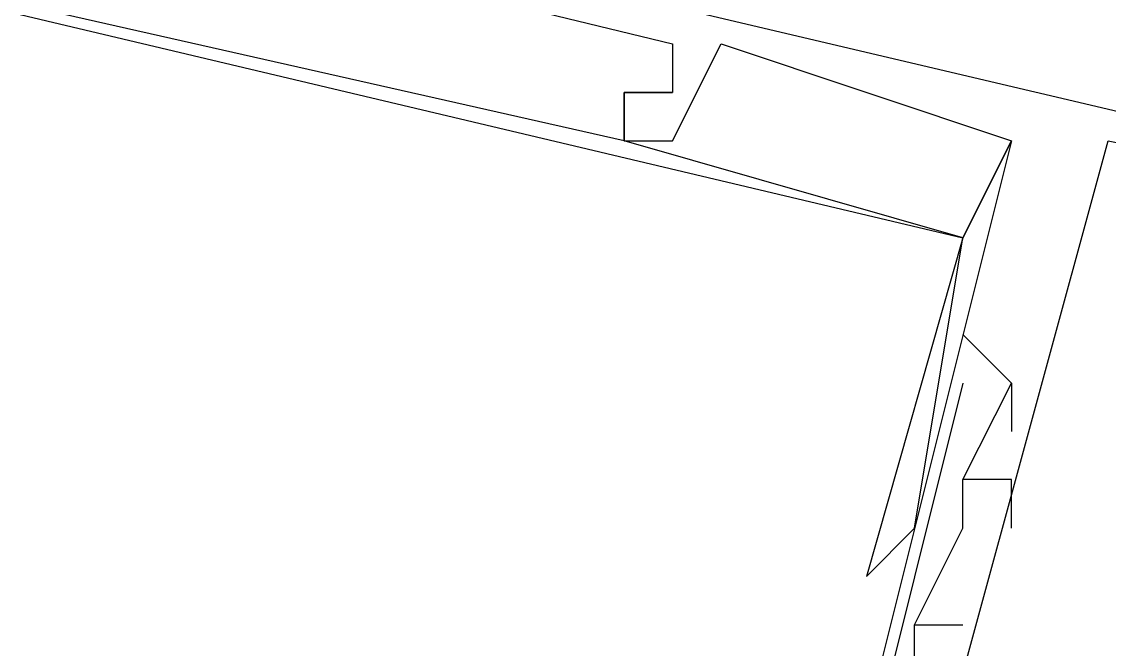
# Model space of a CAD drawing. Header units: feet. Extents: x -84 to 198, y -22 to 181.
# Drawn here: x 106.9941 to 107.2936, y 33.4511 to 33.6239 of the extents above; entities that cross this region are included whole.
import ezdxf

# ---------------------------------------------------------------- set-up
doc = ezdxf.new("R2010")
doc.units = ezdxf.units.FT
doc.layers.add('A-LINEA', color=7, linetype='CONTINUOUS')

msp = doc.modelspace()

# ---------------------------------------------------------------- linework, layer by layer
at = {"layer": 'A-LINEA'}
for p, q in [((107.1733, 33.6178), (107.1733, 33.6178)), ((107.1733, 33.6178), (107.1733, 33.6178)), ((107.1733, 33.6178), (107.1733, 33.6178)), ((107.1733, 33.6178), (107.1733, 33.6178)), ((107.1733, 33.6178), (107.1733, 33.6178)), ((107.1733, 33.6178), (107.1733, 33.6178)), ((107.1733, 33.6178), (107.1733, 33.6178)), ((107.1733, 33.6178), (107.1733, 33.6178)), ((107.1733, 33.6178), (107.1733, 33.6178)), ((107.1733, 33.6178), (107.1733, 33.6178)), ((107.1733, 33.6178), (107.1733, 33.6178)), ((107.1733, 33.6178), (107.1733, 33.6178)), ((107.1867, 33.6178), (107.1867, 33.6178)), ((107.1867, 33.6178), (107.1867, 33.6178)), ((107.1867, 33.6178), (107.1867, 33.6178)), ((107.1867, 33.6178), (107.1867, 33.6178)), ((107.1867, 33.6178), (107.1867, 33.6178)), ((107.1867, 33.6178), (107.1867, 33.6178)), ((107.1867, 33.6178), (107.1867, 33.6178)), ((107.1867, 33.6178), (107.1867, 33.6178)), ((107.1867, 33.6178), (107.1867, 33.6178)), ((107.1867, 33.6178), (107.1867, 33.6178)), ((107.1867, 33.6178), (107.1867, 33.6178)), ((107.1867, 33.6178), (107.1867, 33.6178)), ((107.16, 33.6044), (107.16, 33.6044)), ((107.16, 33.6044), (107.16, 33.6044)), ((107.16, 33.6044), (107.16, 33.6044)), ((107.16, 33.6044), (107.16, 33.6044)), ((107.16, 33.6044), (107.16, 33.6044)), ((107.16, 33.6044), (107.16, 33.6044)), ((107.16, 33.6044), (107.16, 33.6044)), ((107.16, 33.6044), (107.16, 33.6044)), ((107.16, 33.6044), (107.16, 33.6044)), ((107.16, 33.6044), (107.16, 33.6044)), ((107.16, 33.6044), (107.16, 33.6044)), ((107.16, 33.6044), (107.16, 33.6044)), ((107.16, 33.6044), (107.16, 33.6044)), ((107.16, 33.6044), (107.16, 33.6044)), ((107.16, 33.6044), (107.16, 33.6044)), ((107.16, 33.6044), (107.16, 33.6044)), ((107.16, 33.6044), (107.16, 33.6044)), ((107.16, 33.6044), (107.16, 33.6044)), ((107.16, 33.6044), (107.16, 33.6044)), ((107.16, 33.6044), (107.16, 33.6044)), ((107.16, 33.6044), (107.16, 33.6044)), ((107.16, 33.6044), (107.16, 33.6044)), ((107.16, 33.6044), (107.16, 33.6044)), ((107.16, 33.6044), (107.16, 33.6044)), ((107.16, 33.6044), (107.16, 33.6044)), ((107.16, 33.6044), (107.16, 33.6044)), ((107.16, 33.6044), (107.16, 33.6044)), ((107.16, 33.6044), (107.16, 33.6044)), ((107.16, 33.6044), (107.16, 33.6044)), ((107.16, 33.6044), (107.16, 33.6044)), ((107.16, 33.6044), (107.16, 33.6044)), ((107.16, 33.6044), (107.16, 33.6044)), ((107.16, 33.6044), (107.16, 33.6044)), ((107.16, 33.6044), (107.16, 33.6044)), ((107.16, 33.6044), (107.16, 33.6044)), ((107.16, 33.6044), (107.16, 33.6044)), ((107.16, 33.6044), (107.16, 33.6044)), ((107.16, 33.6044), (107.16, 33.6044)), ((107.16, 33.6044), (107.16, 33.6044)), ((107.16, 33.6044), (107.16, 33.6044)), ((107.16, 33.6044), (107.16, 33.6044)), ((107.16, 33.6044), (107.16, 33.6044)), ((107.16, 33.6044), (107.16, 33.6044)), ((107.16, 33.6044), (107.16, 33.6044)), ((107.16, 33.6044), (107.16, 33.6044)), ((107.16, 33.6044), (107.16, 33.6044)), ((107.16, 33.6044), (107.16, 33.6044)), ((107.16, 33.6044), (107.16, 33.6044)), ((107.1733, 33.6044), (107.1733, 33.6044)), ((107.1733, 33.6044), (107.1733, 33.6044)), ((107.1733, 33.6044), (107.1733, 33.6044)), ((107.1733, 33.6044), (107.1733, 33.6044)), ((107.1733, 33.6044), (107.1733, 33.6044)), ((107.1733, 33.6044), (107.1733, 33.6044)), ((107.1733, 33.6044), (107.1733, 33.6044)), ((107.1733, 33.6044), (107.1733, 33.6044)), ((107.1733, 33.6044), (107.1733, 33.6044)), ((107.1733, 33.6044), (107.1733, 33.6044)), ((107.1733, 33.6044), (107.1733, 33.6044)), ((107.1733, 33.6044), (107.1733, 33.6044)), ((107.1733, 33.6044), (107.1733, 33.6044)), ((107.1733, 33.6044), (107.1733, 33.6044)), ((107.1733, 33.6044), (107.1733, 33.6044)), ((107.1733, 33.6044), (107.1733, 33.6044)), ((107.1733, 33.6044), (107.1733, 33.6044)), ((107.1733, 33.6044), (107.1733, 33.6044)), ((107.1733, 33.6044), (107.1733, 33.6044)), ((107.1733, 33.6044), (107.1733, 33.6044)), ((107.1733, 33.6044), (107.1733, 33.6044)), ((107.1733, 33.6044), (107.1733, 33.6044)), ((107.1733, 33.6044), (107.1733, 33.6044)), ((107.1733, 33.6044), (107.1733, 33.6044)), ((107.1733, 33.6044), (107.1733, 33.6044)), ((107.1733, 33.6044), (107.1733, 33.6044)), ((107.1733, 33.6044), (107.1733, 33.6044)), ((107.1733, 33.6044), (107.1733, 33.6044)), ((107.1733, 33.6044), (107.1733, 33.6044)), ((107.1733, 33.6044), (107.1733, 33.6044)), ((107.16, 33.5911), (107.16, 33.5911)), ((107.16, 33.5911), (107.16, 33.5911)), ((107.16, 33.5911), (107.16, 33.5911)), ((107.16, 33.5911), (107.16, 33.5911)), ((107.16, 33.5911), (107.16, 33.5911)), ((107.16, 33.5911), (107.16, 33.5911)), ((107.16, 33.5911), (107.16, 33.5911)), ((107.16, 33.5911), (107.16, 33.5911)), ((107.16, 33.5911), (107.16, 33.5911)), ((107.16, 33.5911), (107.16, 33.5911)), ((107.16, 33.5911), (107.16, 33.5911)), ((107.16, 33.5911), (107.16, 33.5911)), ((107.16, 33.5911), (107.16, 33.5911)), ((107.16, 33.5911), (107.16, 33.5911)), ((107.16, 33.5911), (107.16, 33.5911)), ((107.16, 33.5911), (107.16, 33.5911)), ((107.16, 33.5911), (107.16, 33.5911)), ((107.16, 33.5911), (107.16, 33.5911)), ((107.16, 33.5911), (107.16, 33.5911)), ((107.16, 33.5911), (107.16, 33.5911)), ((107.16, 33.5911), (107.16, 33.5911)), ((107.16, 33.5911), (107.16, 33.5911)), ((107.16, 33.5911), (107.16, 33.5911)), ((107.16, 33.5911), (107.16, 33.5911)), ((107.16, 33.5911), (107.16, 33.5911)), ((107.16, 33.5911), (107.16, 33.5911)), ((107.16, 33.5911), (107.16, 33.5911)), ((107.16, 33.5911), (107.16, 33.5911)), ((107.16, 33.5911), (107.16, 33.5911)), ((107.16, 33.5911), (107.16, 33.5911)), ((107.16, 33.5911), (107.16, 33.5911)), ((107.16, 33.5911), (107.16, 33.5911)), ((107.16, 33.5911), (107.16, 33.5911)), ((107.16, 33.5911), (107.16, 33.5911)), ((107.16, 33.5911), (107.16, 33.5911)), ((107.16, 33.5911), (107.16, 33.5911)), ((107.16, 33.5911), (107.16, 33.5911)), ((107.16, 33.5911), (107.16, 33.5911)), ((107.16, 33.5911), (107.16, 33.5911)), ((107.16, 33.5911), (107.16, 33.5911)), ((107.16, 33.5911), (107.16, 33.5911)), ((107.16, 33.5911), (107.16, 33.5911)), ((107.16, 33.5911), (107.16, 33.5911)), ((107.16, 33.5911), (107.16, 33.5911)), ((107.16, 33.5911), (107.16, 33.5911)), ((107.16, 33.5911), (107.16, 33.5911)), ((107.16, 33.5911), (107.16, 33.5911)), ((107.16, 33.5911), (107.16, 33.5911)), ((107.1733, 33.5911), (107.1733, 33.5911)), ((107.1733, 33.5911), (107.1733, 33.5911)), ((107.1733, 33.5911), (107.1733, 33.5911)), ((107.1733, 33.5911), (107.1733, 33.5911)), ((107.1733, 33.5911), (107.1733, 33.5911)), ((107.1733, 33.5911), (107.1733, 33.5911)), ((107.1733, 33.5911), (107.1733, 33.5911)), ((107.1733, 33.5911), (107.1733, 33.5911)), ((107.1733, 33.5911), (107.1733, 33.5911)), ((107.1733, 33.5911), (107.1733, 33.5911)), ((107.1733, 33.5911), (107.1733, 33.5911)), ((107.1733, 33.5911), (107.1733, 33.5911)), ((107.2667, 33.5911), (107.2667, 33.5911)), ((107.2667, 33.5911), (107.2667, 33.5911)), ((107.2667, 33.5911), (107.2667, 33.5911)), ((107.2667, 33.5911), (107.2667, 33.5911)), ((107.2667, 33.5911), (107.2667, 33.5911)), ((107.2667, 33.5911), (107.2667, 33.5911)), ((107.2667, 33.5911), (107.2667, 33.5911)), ((107.2667, 33.5911), (107.2667, 33.5911)), ((107.2667, 33.5911), (107.2667, 33.5911)), ((107.2667, 33.5911), (107.2667, 33.5911)), ((107.2667, 33.5911), (107.2667, 33.5911)), ((107.2667, 33.5911), (107.2667, 33.5911)), ((107.2667, 33.5911), (107.2667, 33.5911)), ((107.2667, 33.5911), (107.2667, 33.5911)), ((107.2667, 33.5911), (107.2667, 33.5911)), ((107.2667, 33.5911), (107.2667, 33.5911)), ((107.2667, 33.5911), (107.2667, 33.5911)), ((107.2667, 33.5911), (107.2667, 33.5911)), ((107.2667, 33.5911), (107.2667, 33.5911)), ((107.2667, 33.5911), (107.2667, 33.5911)), ((107.2667, 33.5911), (107.2667, 33.5911)), ((107.2667, 33.5911), (107.2667, 33.5911)), ((107.2667, 33.5911), (107.2667, 33.5911)), ((107.2667, 33.5911), (107.2667, 33.5911)), ((107.2667, 33.5911), (107.2667, 33.5911)), ((107.2667, 33.5911), (107.2667, 33.5911)), ((107.2667, 33.5911), (107.2667, 33.5911)), ((107.2667, 33.5911), (107.2667, 33.5911)), ((107.2667, 33.5911), (107.2667, 33.5911)), ((107.2667, 33.5911), (107.2667, 33.5911)), ((107.2933, 33.5911), (107.2933, 33.5911)), ((107.2933, 33.5911), (107.2933, 33.5911)), ((107.2933, 33.5911), (107.2933, 33.5911)), ((107.2933, 33.5911), (107.2933, 33.5911)), ((107.2933, 33.5911), (107.2933, 33.5911)), ((107.2933, 33.5911), (107.2933, 33.5911)), ((107.2933, 33.5911), (107.2933, 33.5911)), ((107.2933, 33.5911), (107.2933, 33.5911)), ((107.2933, 33.5911), (107.2933, 33.5911)), ((107.2933, 33.5911), (107.2933, 33.5911)), ((107.2933, 33.5911), (107.2933, 33.5911)), ((107.2933, 33.5911), (107.2933, 33.5911)), ((107.2533, 33.5644), (107.2533, 33.5644)), ((107.2533, 33.5644), (107.2533, 33.5644)), ((107.2533, 33.5644), (107.2533, 33.5644)), ((107.2533, 33.5644), (107.2533, 33.5644)), ((107.2533, 33.5644), (107.2533, 33.5644)), ((107.2533, 33.5644), (107.2533, 33.5644)), ((107.2533, 33.5644), (107.2533, 33.5644)), ((107.2533, 33.5644), (107.2533, 33.5644)), ((107.2533, 33.5644), (107.2533, 33.5644)), ((107.2533, 33.5644), (107.2533, 33.5644)), ((107.2533, 33.5644), (107.2533, 33.5644)), ((107.2533, 33.5644), (107.2533, 33.5644)), ((107.2533, 33.5644), (107.2533, 33.5644)), ((107.2533, 33.5644), (107.2533, 33.5644)), ((107.2533, 33.5644), (107.2533, 33.5644)), ((107.2533, 33.5644), (107.2533, 33.5644)), ((107.2533, 33.5644), (107.2533, 33.5644)), ((107.2533, 33.5644), (107.2533, 33.5644)), ((107.2533, 33.5644), (107.2533, 33.5644)), ((107.2533, 33.5644), (107.2533, 33.5644)), ((107.2533, 33.5644), (107.2533, 33.5644)), ((107.2533, 33.5644), (107.2533, 33.5644)), ((107.2533, 33.5644), (107.2533, 33.5644)), ((107.2533, 33.5644), (107.2533, 33.5644)), ((107.2533, 33.5644), (107.2533, 33.5644)), ((107.2533, 33.5644), (107.2533, 33.5644)), ((107.2533, 33.5644), (107.2533, 33.5644)), ((107.2533, 33.5644), (107.2533, 33.5644)), ((107.2533, 33.5644), (107.2533, 33.5644)), ((107.2533, 33.5644), (107.2533, 33.5644)), ((107.2533, 33.5644), (107.2533, 33.5644)), ((107.2533, 33.5644), (107.2533, 33.5644)), ((107.2533, 33.5644), (107.2533, 33.5644)), ((107.2533, 33.5644), (107.2533, 33.5644)), ((107.2533, 33.5644), (107.2533, 33.5644)), ((107.2533, 33.5644), (107.2533, 33.5644)), ((107.2533, 33.5644), (107.2533, 33.5644)), ((107.2533, 33.5644), (107.2533, 33.5644)), ((107.2533, 33.5644), (107.2533, 33.5644)), ((107.2533, 33.5644), (107.2533, 33.5644)), ((107.2533, 33.5644), (107.2533, 33.5644)), ((107.2533, 33.5644), (107.2533, 33.5644)), ((107.2533, 33.5644), (107.2533, 33.5644)), ((107.2533, 33.5644), (107.2533, 33.5644)), ((107.2533, 33.5644), (107.2533, 33.5644)), ((107.2533, 33.5644), (107.2533, 33.5644)), ((107.2533, 33.5644), (107.2533, 33.5644)), ((107.2533, 33.5644), (107.2533, 33.5644)), ((107.2533, 33.5644), (107.2533, 33.5644)), ((107.2533, 33.5644), (107.2533, 33.5644)), ((107.2533, 33.5644), (107.2533, 33.5644)), ((107.2533, 33.5644), (107.2533, 33.5644)), ((107.2533, 33.5644), (107.2533, 33.5644)), ((107.2533, 33.5644), (107.2533, 33.5644)), ((107.2667, 33.5244), (107.2533, 33.5378)), ((107.2533, 33.5378), (107.2533, 33.5378)), ((107.2667, 33.5244), (107.2533, 33.5378)), ((107.2533, 33.5378), (107.2533, 33.5378)), ((107.2667, 33.5244), (107.2533, 33.5378)), ((107.2533, 33.5378), (107.2533, 33.5378)), ((107.2667, 33.5244), (107.2533, 33.5378)), ((107.2533, 33.5378), (107.2533, 33.5378)), ((107.2667, 33.5244), (107.2533, 33.5378)), ((107.2533, 33.5378), (107.2533, 33.5378)), ((107.2667, 33.5244), (107.2533, 33.5378)), ((107.2533, 33.5378), (107.2533, 33.5378)), ((107.2667, 33.5244), (107.2533, 33.5378)), ((107.2533, 33.5378), (107.2533, 33.5378)), ((107.2667, 33.5244), (107.2533, 33.5378)), ((107.2533, 33.5378), (107.2533, 33.5378)), ((107.2667, 33.5244), (107.2533, 33.5378)), ((107.2533, 33.5378), (107.2533, 33.5378)), ((107.2667, 33.5244), (107.2533, 33.5378)), ((107.2533, 33.5378), (107.2533, 33.5378)), ((107.2667, 33.5244), (107.2533, 33.5378)), ((107.2533, 33.5378), (107.2533, 33.5378)), ((107.2667, 33.5244), (107.2533, 33.5378)), ((107.2533, 33.5378), (107.2533, 33.5378)), ((107.2533, 33.5244), (107.2533, 33.5244)), ((107.2533, 33.5244), (107.2533, 33.5244)), ((107.2533, 33.5244), (107.2533, 33.5244)), ((107.2533, 33.5244), (107.2533, 33.5244)), ((107.2533, 33.5244), (107.2533, 33.5244)), ((107.2533, 33.5244), (107.2533, 33.5244)), ((107.2533, 33.5244), (107.2533, 33.5244)), ((107.2533, 33.5244), (107.2533, 33.5244)), ((107.2533, 33.5244), (107.2533, 33.5244)), ((107.2533, 33.5244), (107.2533, 33.5244)), ((107.2533, 33.5244), (107.2533, 33.5244)), ((107.2533, 33.5244), (107.2533, 33.5244)), ((107.2667, 33.5244), (107.2667, 33.5244)), ((107.2667, 33.5244), (107.2667, 33.5244)), ((107.2667, 33.5244), (107.2667, 33.5244)), ((107.2667, 33.5244), (107.2667, 33.5244)), ((107.2667, 33.5244), (107.2667, 33.5244)), ((107.2667, 33.5244), (107.2667, 33.5244)), ((107.2667, 33.5244), (107.2667, 33.5244)), ((107.2667, 33.5244), (107.2667, 33.5244)), ((107.2667, 33.5244), (107.2667, 33.5244)), ((107.2667, 33.5244), (107.2667, 33.5244)), ((107.2667, 33.5244), (107.2667, 33.5244)), ((107.2667, 33.5244), (107.2667, 33.5244)), ((107.2667, 33.5244), (107.2667, 33.5244)), ((107.2667, 33.5244), (107.2667, 33.5244)), ((107.2667, 33.5244), (107.2667, 33.5244)), ((107.2667, 33.5244), (107.2667, 33.5244)), ((107.2667, 33.5244), (107.2667, 33.5244)), ((107.2667, 33.5244), (107.2667, 33.5244)), ((107.2667, 33.5244), (107.2667, 33.5244)), ((107.2667, 33.5244), (107.2667, 33.5244)), ((107.2667, 33.5244), (107.2667, 33.5244)), ((107.2667, 33.5244), (107.2667, 33.5244)), ((107.2667, 33.5244), (107.2667, 33.5244)), ((107.2667, 33.5244), (107.2667, 33.5244)), ((107.2667, 33.5111), (107.2667, 33.5111)), ((107.2667, 33.5111), (107.2667, 33.5111)), ((107.2667, 33.5111), (107.2667, 33.5111)), ((107.2667, 33.5111), (107.2667, 33.5111)), ((107.2667, 33.5111), (107.2667, 33.5111)), ((107.2667, 33.5111), (107.2667, 33.5111)), ((107.2667, 33.5111), (107.2667, 33.5111)), ((107.2667, 33.5111), (107.2667, 33.5111)), ((107.2667, 33.5111), (107.2667, 33.5111)), ((107.2667, 33.5111), (107.2667, 33.5111)), ((107.2667, 33.5111), (107.2667, 33.5111)), ((107.2667, 33.5111), (107.2667, 33.5111)), ((107.2533, 33.4978), (107.2533, 33.4978)), ((107.2533, 33.4978), (107.2533, 33.4978)), ((107.2533, 33.4978), (107.2533, 33.4978)), ((107.2533, 33.4978), (107.2533, 33.4978)), ((107.2533, 33.4978), (107.2533, 33.4978)), ((107.2533, 33.4978), (107.2533, 33.4978)), ((107.2533, 33.4978), (107.2533, 33.4978)), ((107.2533, 33.4978), (107.2533, 33.4978)), ((107.2533, 33.4978), (107.2533, 33.4978)), ((107.2533, 33.4978), (107.2533, 33.4978)), ((107.2533, 33.4978), (107.2533, 33.4978)), ((107.2533, 33.4978), (107.2533, 33.4978)), ((107.2533, 33.4978), (107.2533, 33.4978)), ((107.2533, 33.4978), (107.2533, 33.4978)), ((107.2533, 33.4978), (107.2533, 33.4978)), ((107.2533, 33.4978), (107.2533, 33.4978)), ((107.2533, 33.4978), (107.2533, 33.4978)), ((107.2533, 33.4978), (107.2533, 33.4978)), ((107.2667, 33.4978), (107.2667, 33.4978)), ((107.2667, 33.4978), (107.2667, 33.4978)), ((107.2667, 33.4978), (107.2667, 33.4978)), ((107.2667, 33.4978), (107.2667, 33.4978)), ((107.2667, 33.4978), (107.2667, 33.4978)), ((107.2667, 33.4978), (107.2667, 33.4978)), ((107.2667, 33.4978), (107.2667, 33.4978)), ((107.2667, 33.4978), (107.2667, 33.4978)), ((107.2667, 33.4978), (107.2667, 33.4978)), ((107.2667, 33.4978), (107.2667, 33.4978)), ((107.2667, 33.4978), (107.2667, 33.4978)), ((107.2667, 33.4978), (107.2667, 33.4978)), ((107.24, 33.4844), (107.24, 33.4844)), ((107.24, 33.4844), (107.24, 33.4844)), ((107.24, 33.4844), (107.24, 33.4844)), ((107.24, 33.4578), (107.2533, 33.4844)), ((107.24, 33.4578), (107.2533, 33.4844)), ((107.24, 33.4578), (107.2533, 33.4844)), ((107.24, 33.4844), (107.24, 33.4844)), ((107.24, 33.4844), (107.24, 33.4844)), ((107.24, 33.4844), (107.24, 33.4844)), ((107.24, 33.4844), (107.24, 33.4844)), ((107.24, 33.4844), (107.24, 33.4844)), ((107.24, 33.4844), (107.24, 33.4844)), ((107.24, 33.4578), (107.2533, 33.4844)), ((107.24, 33.4578), (107.2533, 33.4844)), ((107.24, 33.4578), (107.2533, 33.4844)), ((107.24, 33.4844), (107.24, 33.4844)), ((107.24, 33.4844), (107.24, 33.4844)), ((107.24, 33.4844), (107.24, 33.4844)), ((107.24, 33.4844), (107.24, 33.4844)), ((107.24, 33.4844), (107.24, 33.4844)), ((107.24, 33.4844), (107.24, 33.4844)), ((107.24, 33.4844), (107.24, 33.4844)), ((107.24, 33.4844), (107.24, 33.4844)), ((107.24, 33.4844), (107.24, 33.4844)), ((107.2533, 33.4844), (107.2533, 33.4844)), ((107.2533, 33.4844), (107.2533, 33.4844)), ((107.2533, 33.4844), (107.2533, 33.4844)), ((107.2533, 33.4844), (107.2533, 33.4844)), ((107.2533, 33.4844), (107.2533, 33.4844)), ((107.2533, 33.4844), (107.2533, 33.4844)), ((107.2533, 33.4844), (107.2533, 33.4844)), ((107.2533, 33.4844), (107.2533, 33.4844)), ((107.2533, 33.4844), (107.2533, 33.4844)), ((107.2533, 33.4844), (107.2533, 33.4844)), ((107.2533, 33.4844), (107.2533, 33.4844)), ((107.2533, 33.4844), (107.2533, 33.4844)), ((107.2533, 33.4844), (107.2533, 33.4844)), ((107.2533, 33.4844), (107.2533, 33.4844)), ((107.2533, 33.4844), (107.2533, 33.4844)), ((107.2533, 33.4844), (107.2533, 33.4844)), ((107.2533, 33.4844), (107.2533, 33.4844)), ((107.2533, 33.4844), (107.2533, 33.4844)), ((107.2533, 33.4844), (107.2533, 33.4844)), ((107.2533, 33.4844), (107.2533, 33.4844)), ((107.2533, 33.4844), (107.2533, 33.4844)), ((107.2533, 33.4844), (107.2533, 33.4844)), ((107.2533, 33.4844), (107.2533, 33.4844)), ((107.2533, 33.4844), (107.2533, 33.4844)), ((107.2667, 33.4844), (107.2667, 33.4844)), ((107.2667, 33.4844), (107.2667, 33.4844)), ((107.2667, 33.4844), (107.2667, 33.4844)), ((107.2667, 33.4844), (107.2667, 33.4844)), ((107.2667, 33.4844), (107.2667, 33.4844)), ((107.2667, 33.4844), (107.2667, 33.4844)), ((107.2667, 33.4844), (107.2667, 33.4844)), ((107.2667, 33.4844), (107.2667, 33.4844)), ((107.2667, 33.4844), (107.2667, 33.4844)), ((107.2667, 33.4844), (107.2667, 33.4844)), ((107.2667, 33.4844), (107.2667, 33.4844)), ((107.2667, 33.4844), (107.2667, 33.4844)), ((107.2267, 33.4711), (107.2267, 33.4711)), ((107.2267, 33.4711), (107.2267, 33.4711)), ((107.2267, 33.4711), (107.2267, 33.4711)), ((107.2267, 33.4711), (107.2267, 33.4711)), ((107.2267, 33.4711), (107.2267, 33.4711)), ((107.2267, 33.4711), (107.2267, 33.4711)), ((107.2267, 33.4711), (107.2267, 33.4711)), ((107.2267, 33.4711), (107.2267, 33.4711)), ((107.2267, 33.4711), (107.2267, 33.4711)), ((107.2267, 33.4711), (107.2267, 33.4711)), ((107.2267, 33.4711), (107.2267, 33.4711)), ((107.2267, 33.4711), (107.2267, 33.4711)), ((107.2267, 33.4711), (107.2267, 33.4711)), ((107.2267, 33.4711), (107.2267, 33.4711)), ((107.2267, 33.4711), (107.2267, 33.4711)), ((107.2267, 33.4711), (107.2267, 33.4711)), ((107.2267, 33.4711), (107.2267, 33.4711)), ((107.2267, 33.4711), (107.2267, 33.4711)), ((107.24, 33.4578), (107.24, 33.4578)), ((107.24, 33.4578), (107.24, 33.4578)), ((107.24, 33.4578), (107.24, 33.4578)), ((107.24, 33.4578), (107.24, 33.4578)), ((107.24, 33.4578), (107.24, 33.4578)), ((107.24, 33.4578), (107.24, 33.4578)), ((107.24, 33.4578), (107.24, 33.4578)), ((107.24, 33.4578), (107.24, 33.4578)), ((107.24, 33.4578), (107.24, 33.4578)), ((107.24, 33.4578), (107.24, 33.4578)), ((107.24, 33.4578), (107.24, 33.4578)), ((107.24, 33.4578), (107.24, 33.4578)), ((107.24, 33.4578), (107.2533, 33.4578)), ((107.24, 33.4578), (107.24, 33.4578)), ((107.24, 33.4578), (107.2533, 33.4578)), ((107.24, 33.4578), (107.24, 33.4578)), ((107.24, 33.4578), (107.2533, 33.4578)), ((107.24, 33.4578), (107.24, 33.4578)), ((107.24, 33.4578), (107.24, 33.4578)), ((107.24, 33.4578), (107.24, 33.4578)), ((107.24, 33.4578), (107.24, 33.4578)), ((107.24, 33.4578), (107.2533, 33.4578)), ((107.24, 33.4578), (107.24, 33.4578)), ((107.24, 33.4578), (107.2533, 33.4578)), ((107.24, 33.4578), (107.24, 33.4578)), ((107.24, 33.4578), (107.2533, 33.4578)), ((107.24, 33.4578), (107.24, 33.4578)), ((107.24, 33.4578), (107.24, 33.4578)), ((107.24, 33.4578), (107.24, 33.4578)), ((107.24, 33.4578), (107.24, 33.4578)), ((107.24, 33.4578), (107.24, 33.4578)), ((107.24, 33.4578), (107.24, 33.4578)), ((107.24, 33.4578), (107.24, 33.4578)), ((107.24, 33.4578), (107.24, 33.4578)), ((107.24, 33.4578), (107.24, 33.4578)), ((107.24, 33.4578), (107.24, 33.4578)), ((107.2533, 33.4578), (107.2533, 33.4578)), ((107.2533, 33.4578), (107.2533, 33.4578)), ((107.2533, 33.4578), (107.2533, 33.4578)), ((107.2533, 33.4578), (107.2533, 33.4578)), ((107.2533, 33.4578), (107.2533, 33.4578)), ((107.2533, 33.4578), (107.2533, 33.4578)), ((107.2533, 33.4578), (107.2533, 33.4578)), ((107.2533, 33.4578), (107.2533, 33.4578)), ((107.2533, 33.4578), (107.2533, 33.4578)), ((107.2533, 33.4578), (107.2533, 33.4578)), ((107.2533, 33.4578), (107.2533, 33.4578)), ((107.2533, 33.4578), (107.2533, 33.4578)), ((107.2533, 33.4578), (107.2533, 33.4578)), ((107.2533, 33.4578), (107.2533, 33.4578)), ((107.2533, 33.4578), (107.2533, 33.4578)), ((107.2533, 33.4578), (107.2533, 33.4578)), ((107.2533, 33.4578), (107.2533, 33.4578)), ((107.2533, 33.4578), (107.2533, 33.4578))]:
    msp.add_line(p, q, dxfattribs=at)
for points in [[(107.3867, 33.5778), (106.7067, 33.7378), (106.6667, 33.5911), (106.6933, 33.5778), (106.68, 33.4978), (106.6933, 33.4978), (106.6933, 33.5111), (106.7067, 33.5911), (106.6933, 33.5911), (106.72, 33.6978), (106.7333, 33.6978), (106.72, 33.7111), (106.72, 33.7244)], [(107.3867, 33.5778), (106.7067, 33.7378), (106.6667, 33.5911), (106.6933, 33.5778), (106.68, 33.4978), (106.6933, 33.4978), (106.6933, 33.5111), (106.7067, 33.5911), (106.6933, 33.5911), (106.72, 33.6978), (106.7333, 33.6978), (106.72, 33.7111), (106.72, 33.7244)], [(107.3867, 33.5778), (106.7067, 33.7378), (106.6667, 33.5911), (106.6933, 33.5778), (106.68, 33.4978), (106.6933, 33.4978), (106.6933, 33.5111), (106.7067, 33.5911), (106.6933, 33.5911), (106.72, 33.6978), (106.7333, 33.6978), (106.72, 33.7111), (106.72, 33.7244)], [(107.3867, 33.5778), (106.7067, 33.7378), (106.6667, 33.5911), (106.6933, 33.5778), (106.68, 33.4978), (106.6933, 33.4978), (106.6933, 33.5111), (106.7067, 33.5911), (106.6933, 33.5911), (106.72, 33.6978), (106.7333, 33.6978), (106.72, 33.7111), (106.72, 33.7244)], [(107.3867, 33.5778), (106.7067, 33.7378), (106.6667, 33.5911), (106.6933, 33.5778), (106.68, 33.4978), (106.6933, 33.4978), (106.6933, 33.5111), (106.7067, 33.5911), (106.6933, 33.5911), (106.72, 33.6978), (106.7333, 33.6978), (106.72, 33.7111), (106.72, 33.7244)], [(107.3867, 33.5778), (106.7067, 33.7378), (106.6667, 33.5911), (106.6933, 33.5778), (106.68, 33.4978), (106.6933, 33.4978), (106.6933, 33.5111), (106.7067, 33.5911), (106.6933, 33.5911), (106.72, 33.6978), (106.7333, 33.6978), (106.72, 33.7111), (106.72, 33.7244)], [(107.3867, 33.5778), (106.7067, 33.7378), (106.6667, 33.5911), (106.6933, 33.5778), (106.68, 33.4978), (106.6933, 33.4978), (106.6933, 33.5111), (106.7067, 33.5911), (106.6933, 33.5911), (106.72, 33.6978), (106.7333, 33.6978), (106.72, 33.7111), (106.72, 33.7244)], [(107.3867, 33.5778), (106.7067, 33.7378), (106.6667, 33.5911), (106.6933, 33.5778), (106.68, 33.4978), (106.6933, 33.4978), (106.6933, 33.5111), (106.7067, 33.5911), (106.6933, 33.5911), (106.72, 33.6978), (106.7333, 33.6978), (106.72, 33.7111), (106.72, 33.7244)], [(107.3867, 33.5778), (106.7067, 33.7378), (106.6667, 33.5911), (106.6933, 33.5778), (106.68, 33.4978), (106.6933, 33.4978), (106.6933, 33.5111), (106.7067, 33.5911), (106.6933, 33.5911), (106.72, 33.6978), (106.7333, 33.6978), (106.72, 33.7111), (106.72, 33.7244)], [(107.3867, 33.5778), (106.7067, 33.7378), (106.6667, 33.5911), (106.6933, 33.5778), (106.68, 33.4978), (106.6933, 33.4978), (106.6933, 33.5111), (106.7067, 33.5911), (106.6933, 33.5911), (106.72, 33.6978), (106.7333, 33.6978), (106.72, 33.7111), (106.72, 33.7244)], [(107.3867, 33.5778), (106.7067, 33.7378), (106.6667, 33.5911), (106.6933, 33.5778), (106.68, 33.4978), (106.6933, 33.4978), (106.6933, 33.5111), (106.7067, 33.5911), (106.6933, 33.5911), (106.72, 33.6978), (106.7333, 33.6978), (106.72, 33.7111), (106.72, 33.7244)], [(107.3867, 33.5778), (106.7067, 33.7378), (106.6667, 33.5911), (106.6933, 33.5778), (106.68, 33.4978), (106.6933, 33.4978), (106.6933, 33.5111), (106.7067, 33.5911), (106.6933, 33.5911), (106.72, 33.6978), (106.7333, 33.6978), (106.72, 33.7111), (106.72, 33.7244)], [(107.2667, 33.5911), (107.2533, 33.5644), (107.16, 33.5911), (107.16, 33.6044), (107.1733, 33.6044), (107.16, 33.6044), (107.16, 33.5911), (106.7467, 33.6844), (106.76, 33.7111), (106.7333, 33.7111), (106.7333, 33.7244), (106.72, 33.7111), (106.7467, 33.6978), (106.72, 33.6044), (106.72, 33.5911)], [(107.2667, 33.5911), (107.2533, 33.5644), (107.16, 33.5911), (107.16, 33.6044), (107.1733, 33.6044), (107.16, 33.6044), (107.16, 33.5911), (106.7467, 33.6844), (106.76, 33.7111), (106.7333, 33.7111), (106.7333, 33.7244), (106.72, 33.7111), (106.7467, 33.6978), (106.72, 33.6044), (106.72, 33.5911)], [(107.2667, 33.5911), (107.2533, 33.5644), (107.16, 33.5911), (107.16, 33.6044), (107.1733, 33.6044), (107.16, 33.6044), (107.16, 33.5911), (106.7467, 33.6844), (106.76, 33.7111), (106.7333, 33.7111), (106.7333, 33.7244), (106.72, 33.7111), (106.7467, 33.6978), (106.72, 33.6044), (106.72, 33.5911)], [(107.2667, 33.5911), (107.2533, 33.5644), (107.16, 33.5911), (107.16, 33.6044), (107.1733, 33.6044), (107.16, 33.6044), (107.16, 33.5911), (106.7467, 33.6844), (106.76, 33.7111), (106.7333, 33.7111), (106.7333, 33.7244), (106.72, 33.7111), (106.7467, 33.6978), (106.72, 33.6044), (106.72, 33.5911)], [(107.2667, 33.5911), (107.2533, 33.5644), (107.16, 33.5911), (107.16, 33.6044), (107.1733, 33.6044), (107.16, 33.6044), (107.16, 33.5911), (106.7467, 33.6844), (106.76, 33.7111), (106.7333, 33.7111), (106.7333, 33.7244), (106.72, 33.7111), (106.7467, 33.6978), (106.72, 33.6044), (106.72, 33.5911)], [(107.2667, 33.5911), (107.2533, 33.5644), (107.16, 33.5911), (107.16, 33.6044), (107.1733, 33.6044), (107.16, 33.6044), (107.16, 33.5911), (106.7467, 33.6844), (106.76, 33.7111), (106.7333, 33.7111), (106.7333, 33.7244), (106.72, 33.7111), (106.7467, 33.6978), (106.72, 33.6044), (106.72, 33.5911)], [(107.2667, 33.5911), (107.2533, 33.5644), (107.16, 33.5911), (107.16, 33.6044), (107.1733, 33.6044), (107.16, 33.6044), (107.16, 33.5911), (106.7467, 33.6844), (106.76, 33.7111), (106.7333, 33.7111), (106.7333, 33.7244), (106.72, 33.7111), (106.7467, 33.6978), (106.72, 33.6044), (106.72, 33.5911)], [(107.2667, 33.5911), (107.2533, 33.5644), (107.16, 33.5911), (107.16, 33.6044), (107.1733, 33.6044), (107.16, 33.6044), (107.16, 33.5911), (106.7467, 33.6844), (106.76, 33.7111), (106.7333, 33.7111), (106.7333, 33.7244), (106.72, 33.7111), (106.7467, 33.6978), (106.72, 33.6044), (106.72, 33.5911)], [(107.2667, 33.5911), (107.2533, 33.5644), (107.16, 33.5911), (107.16, 33.6044), (107.1733, 33.6044), (107.16, 33.6044), (107.16, 33.5911), (106.7467, 33.6844), (106.76, 33.7111), (106.7333, 33.7111), (106.7333, 33.7244), (106.72, 33.7111), (106.7467, 33.6978), (106.72, 33.6044), (106.72, 33.5911)], [(107.2667, 33.5911), (107.2533, 33.5644), (107.16, 33.5911), (107.16, 33.6044), (107.1733, 33.6044), (107.16, 33.6044), (107.16, 33.5911), (106.7467, 33.6844), (106.76, 33.7111), (106.7333, 33.7111), (106.7333, 33.7244), (106.72, 33.7111), (106.7467, 33.6978), (106.72, 33.6044), (106.72, 33.5911)], [(107.2667, 33.5911), (107.2533, 33.5644), (107.16, 33.5911), (107.16, 33.6044), (107.1733, 33.6044), (107.16, 33.6044), (107.16, 33.5911), (106.7467, 33.6844), (106.76, 33.7111), (106.7333, 33.7111), (106.7333, 33.7244), (106.72, 33.7111), (106.7467, 33.6978), (106.72, 33.6044), (106.72, 33.5911)], [(107.2667, 33.5911), (107.2533, 33.5644), (107.16, 33.5911), (107.16, 33.6044), (107.1733, 33.6044), (107.16, 33.6044), (107.16, 33.5911), (106.7467, 33.6844), (106.76, 33.7111), (106.7333, 33.7111), (106.7333, 33.7244), (106.72, 33.7111), (106.7467, 33.6978), (106.72, 33.6044), (106.72, 33.5911)], [(107.2667, 33.5911), (107.2533, 33.5644), (107.16, 33.5911), (107.16, 33.6044), (107.1733, 33.6044), (107.16, 33.6044), (107.16, 33.5911), (106.7467, 33.6844), (106.76, 33.7111), (106.7333, 33.7111), (106.7333, 33.7244)], [(106.7333, 33.7244), (107.1733, 33.6178), (107.1733, 33.6044), (107.16, 33.6044), (107.16, 33.5911), (107.1733, 33.5911), (107.1867, 33.6178), (107.2667, 33.5911), (107.2133, 33.3778), (107.2267, 33.3644)], [(107.2667, 33.5911), (107.2533, 33.5644), (107.16, 33.5911), (107.16, 33.6044), (107.1733, 33.6044), (107.16, 33.6044), (107.16, 33.5911), (106.7467, 33.6844), (106.76, 33.7111), (106.7333, 33.7111), (106.7333, 33.7244)], [(106.7333, 33.7244), (107.1733, 33.6178), (107.1733, 33.6044), (107.16, 33.6044), (107.16, 33.5911), (107.1733, 33.5911), (107.1867, 33.6178), (107.2667, 33.5911), (107.2133, 33.3778), (107.2267, 33.3644)], [(107.2667, 33.5911), (107.2533, 33.5644), (107.16, 33.5911), (107.16, 33.6044), (107.1733, 33.6044), (107.16, 33.6044), (107.16, 33.5911), (106.7467, 33.6844), (106.76, 33.7111), (106.7333, 33.7111), (106.7333, 33.7244)], [(106.7333, 33.7244), (107.1733, 33.6178), (107.1733, 33.6044), (107.16, 33.6044), (107.16, 33.5911), (107.1733, 33.5911), (107.1867, 33.6178), (107.2667, 33.5911), (107.2133, 33.3778), (107.2267, 33.3644)], [(106.7333, 33.7244), (107.1733, 33.6178), (107.1733, 33.6044), (107.16, 33.6044), (107.16, 33.5911), (107.1733, 33.5911), (107.1867, 33.6178), (107.2667, 33.5911), (107.2133, 33.3778), (107.2267, 33.3644)], [(106.7333, 33.7244), (107.1733, 33.6178), (107.1733, 33.6044), (107.16, 33.6044), (107.16, 33.5911), (107.1733, 33.5911), (107.1867, 33.6178), (107.2667, 33.5911), (107.2133, 33.3778), (107.2267, 33.3644)], [(106.7333, 33.7244), (107.1733, 33.6178), (107.1733, 33.6044), (107.16, 33.6044), (107.16, 33.5911), (107.1733, 33.5911), (107.1867, 33.6178), (107.2667, 33.5911), (107.2133, 33.3778), (107.2267, 33.3644)], [(106.7333, 33.7244), (107.1733, 33.6178), (107.1733, 33.6044), (107.16, 33.6044), (107.16, 33.5911), (107.1733, 33.5911), (107.1867, 33.6178), (107.2667, 33.5911), (107.2133, 33.3778), (107.2267, 33.3644)], [(106.7333, 33.7244), (107.1733, 33.6178), (107.1733, 33.6044), (107.16, 33.6044), (107.16, 33.5911), (107.1733, 33.5911), (107.1867, 33.6178), (107.2667, 33.5911), (107.2133, 33.3778), (107.2267, 33.3644)], [(106.7333, 33.7244), (107.1733, 33.6178), (107.1733, 33.6044), (107.16, 33.6044), (107.16, 33.5911), (107.1733, 33.5911), (107.1867, 33.6178), (107.2667, 33.5911), (107.2133, 33.3778), (107.2267, 33.3644)], [(107.2667, 33.5911), (107.2533, 33.5644), (107.16, 33.5911), (107.16, 33.6044), (107.1733, 33.6044), (107.16, 33.6044), (107.16, 33.5911), (106.7467, 33.6844), (106.76, 33.7111), (106.7333, 33.7111), (106.7333, 33.7244)], [(106.7333, 33.7244), (107.1733, 33.6178), (107.1733, 33.6044), (107.16, 33.6044), (107.16, 33.5911), (107.1733, 33.5911), (107.1867, 33.6178), (107.2667, 33.5911), (107.2133, 33.3778), (107.2267, 33.3644)], [(107.2667, 33.5911), (107.2533, 33.5644), (107.16, 33.5911), (107.16, 33.6044), (107.1733, 33.6044), (107.16, 33.6044), (107.16, 33.5911), (106.7467, 33.6844), (106.76, 33.7111), (106.7333, 33.7111), (106.7333, 33.7244)], [(106.7333, 33.7244), (107.1733, 33.6178), (107.1733, 33.6044), (107.16, 33.6044), (107.16, 33.5911), (107.1733, 33.5911), (107.1867, 33.6178), (107.2667, 33.5911), (107.2133, 33.3778), (107.2267, 33.3644)], [(107.2667, 33.5911), (107.2533, 33.5644), (107.16, 33.5911), (107.16, 33.6044), (107.1733, 33.6044), (107.16, 33.6044), (107.16, 33.5911), (106.7467, 33.6844), (106.76, 33.7111), (106.7333, 33.7111), (106.7333, 33.7244)], [(106.7333, 33.7244), (107.1733, 33.6178), (107.1733, 33.6044), (107.16, 33.6044), (107.16, 33.5911), (107.1733, 33.5911), (107.1867, 33.6178), (107.2667, 33.5911), (107.2133, 33.3778), (107.2267, 33.3644)], [(106.7333, 33.5911), (106.7467, 33.6844), (107.2533, 33.5644), (107.2267, 33.4711), (107.2267, 33.4711), (107.24, 33.4844), (107.2533, 33.5644), (107.2667, 33.5911)], [(106.7333, 33.5911), (106.7467, 33.6844), (107.2533, 33.5644), (107.2267, 33.4711), (107.2267, 33.4711), (107.24, 33.4844), (107.2533, 33.5644), (107.2667, 33.5911)], [(106.7333, 33.5911), (106.7467, 33.6844), (107.2533, 33.5644), (107.2267, 33.4711), (107.2267, 33.4711), (107.24, 33.4844), (107.2533, 33.5644), (107.2667, 33.5911)], [(106.7333, 33.5911), (106.7467, 33.6844), (107.2533, 33.5644), (107.2267, 33.4711), (107.2267, 33.4711), (107.24, 33.4844), (107.2533, 33.5644), (107.2667, 33.5911)], [(106.7333, 33.5911), (106.7467, 33.6844), (107.2533, 33.5644), (107.2267, 33.4711), (107.2267, 33.4711), (107.24, 33.4844), (107.2533, 33.5644), (107.2667, 33.5911)], [(106.7333, 33.5911), (106.7467, 33.6844), (107.2533, 33.5644), (107.2267, 33.4711), (107.2267, 33.4711), (107.24, 33.4844), (107.2533, 33.5644), (107.2667, 33.5911)], [(106.7333, 33.5911), (106.7467, 33.6844), (107.2533, 33.5644), (107.2267, 33.4711), (107.2267, 33.4711), (107.24, 33.4844), (107.2533, 33.5644), (107.2667, 33.5911)], [(106.7333, 33.5911), (106.7467, 33.6844), (107.2533, 33.5644), (107.2267, 33.4711), (107.2267, 33.4711), (107.24, 33.4844), (107.2533, 33.5644), (107.2667, 33.5911)], [(106.7333, 33.5911), (106.7467, 33.6844), (107.2533, 33.5644), (107.2267, 33.4711), (107.2267, 33.4711), (107.24, 33.4844), (107.2533, 33.5644), (107.2667, 33.5911)], [(106.7333, 33.5911), (106.7467, 33.6844), (107.2533, 33.5644), (107.2267, 33.4711), (107.2267, 33.4711), (107.24, 33.4844), (107.2533, 33.5644), (107.2667, 33.5911)], [(106.7333, 33.5911), (106.7467, 33.6844), (107.2533, 33.5644), (107.2267, 33.4711), (107.2267, 33.4711), (107.24, 33.4844), (107.2533, 33.5644), (107.2667, 33.5911)], [(106.7333, 33.5911), (106.7467, 33.6844), (107.2533, 33.5644), (107.2267, 33.4711), (107.2267, 33.4711), (107.24, 33.4844), (107.2533, 33.5644), (107.2667, 33.5911)], [(106.7333, 33.5911), (106.7467, 33.6844), (107.2533, 33.5644), (107.2267, 33.4711), (107.2267, 33.4711), (107.24, 33.4844), (107.2533, 33.5644), (107.2667, 33.5911)], [(106.7333, 33.5911), (106.7467, 33.6844), (107.2533, 33.5644), (107.2267, 33.4711), (107.2267, 33.4711), (107.24, 33.4844), (107.2533, 33.5644), (107.2667, 33.5911)], [(106.7333, 33.5911), (106.7467, 33.6844), (107.2533, 33.5644), (107.2267, 33.4711), (107.2267, 33.4711), (107.24, 33.4844), (107.2533, 33.5644), (107.2667, 33.5911)], [(106.7333, 33.5911), (106.7467, 33.6844), (107.2533, 33.5644), (107.2267, 33.4711), (107.2267, 33.4711), (107.24, 33.4844), (107.2533, 33.5644), (107.2667, 33.5911)], [(106.7333, 33.5911), (106.7467, 33.6844), (107.2533, 33.5644), (107.2267, 33.4711), (107.2267, 33.4711), (107.24, 33.4844), (107.2533, 33.5644), (107.2667, 33.5911)], [(106.7333, 33.5911), (106.7467, 33.6844), (107.2533, 33.5644), (107.2267, 33.4711), (107.2267, 33.4711), (107.24, 33.4844), (107.2533, 33.5644), (107.2667, 33.5911)], [(107.1733, 33.6044), (107.16, 33.6044), (107.16, 33.6044), (107.16, 33.5911)], [(107.1733, 33.6044), (107.16, 33.6044), (107.16, 33.6044), (107.16, 33.5911)], [(107.1733, 33.6044), (107.16, 33.6044), (107.16, 33.6044), (107.16, 33.5911)], [(107.2533, 33.4444), (107.2933, 33.5911), (107.36, 33.5778)], [(107.2533, 33.4444), (107.2933, 33.5911), (107.36, 33.5778)], [(107.2533, 33.4444), (107.2933, 33.5911), (107.36, 33.5778)], [(107.2533, 33.4444), (107.2933, 33.5911), (107.36, 33.5778)], [(107.2533, 33.4444), (107.2933, 33.5911), (107.36, 33.5778)], [(107.2533, 33.4444), (107.2933, 33.5911), (107.36, 33.5778)], [(107.2533, 33.4444), (107.2933, 33.5911), (107.36, 33.5778)], [(107.2533, 33.4444), (107.2933, 33.5911), (107.36, 33.5778)], [(107.2533, 33.4444), (107.2933, 33.5911), (107.36, 33.5778)], [(107.2533, 33.4444), (107.2933, 33.5911), (107.36, 33.5778)], [(107.2533, 33.4444), (107.2933, 33.5911), (107.36, 33.5778)], [(107.2533, 33.4444), (107.2933, 33.5911), (107.36, 33.5778)], [(107.2533, 33.5244), (107.2, 33.3111), (107.12, 33.3244), (107.12, 33.3511), (107.1067, 33.3644), (107.1067, 33.3511), (107.1067, 33.3378)], [(107.2533, 33.5244), (107.2, 33.3111), (107.12, 33.3244), (107.12, 33.3511), (107.1067, 33.3644), (107.1067, 33.3511), (107.1067, 33.3378)], [(107.2533, 33.5244), (107.2, 33.3111), (107.12, 33.3244), (107.12, 33.3511), (107.1067, 33.3644), (107.1067, 33.3511), (107.1067, 33.3378)], [(107.2533, 33.5244), (107.2, 33.3111), (107.12, 33.3244), (107.12, 33.3511), (107.1067, 33.3644), (107.1067, 33.3511), (107.1067, 33.3378)], [(107.2533, 33.5244), (107.2, 33.3111), (107.12, 33.3244), (107.12, 33.3511), (107.1067, 33.3644), (107.1067, 33.3511), (107.1067, 33.3378)], [(107.2533, 33.5244), (107.2, 33.3111), (107.12, 33.3244), (107.12, 33.3511), (107.1067, 33.3644), (107.1067, 33.3511), (107.1067, 33.3378)], [(107.2533, 33.5244), (107.2, 33.3111), (107.12, 33.3244)], [(107.2533, 33.5244), (107.2, 33.3111), (107.12, 33.3244)], [(107.2533, 33.5244), (107.2, 33.3111), (107.12, 33.3244)], [(107.2533, 33.5244), (107.2, 33.3111), (107.12, 33.3244)], [(107.2533, 33.5244), (107.2, 33.3111), (107.12, 33.3244)], [(107.2533, 33.5244), (107.2, 33.3111), (107.12, 33.3244)], [(107.2667, 33.4844), (107.2667, 33.4978), (107.2533, 33.4978), (107.2667, 33.5244), (107.2667, 33.5111)], [(107.2667, 33.4844), (107.2667, 33.4978), (107.2533, 33.4978), (107.2667, 33.5244), (107.2667, 33.5111)], [(107.2667, 33.4844), (107.2667, 33.4978), (107.2533, 33.4978), (107.2667, 33.5244), (107.2667, 33.5111)], [(107.2667, 33.4844), (107.2667, 33.4978), (107.2533, 33.4978), (107.2667, 33.5244), (107.2667, 33.5111)], [(107.2667, 33.4844), (107.2667, 33.4978), (107.2533, 33.4978), (107.2667, 33.5244), (107.2667, 33.5111)], [(107.2667, 33.4844), (107.2667, 33.4978), (107.2533, 33.4978), (107.2667, 33.5244), (107.2667, 33.5111)], [(107.2667, 33.4844), (107.2667, 33.4978), (107.2533, 33.4978), (107.2667, 33.5244), (107.2667, 33.5111)], [(107.2667, 33.4844), (107.2667, 33.4978), (107.2533, 33.4978), (107.2667, 33.5244), (107.2667, 33.5111)], [(107.2667, 33.4844), (107.2667, 33.4978), (107.2533, 33.4978), (107.2667, 33.5244), (107.2667, 33.5111)], [(107.2667, 33.4844), (107.2667, 33.4978), (107.2533, 33.4978), (107.2667, 33.5244), (107.2667, 33.5111)], [(107.2667, 33.4844), (107.2667, 33.4978), (107.2533, 33.4978), (107.2667, 33.5244), (107.2667, 33.5111)], [(107.2667, 33.4844), (107.2667, 33.4978), (107.2533, 33.4978), (107.2667, 33.5244), (107.2667, 33.5111)], [(107.2267, 33.3111), (107.2533, 33.4444), (107.24, 33.4444), (107.24, 33.4578), (107.2533, 33.4844), (107.2533, 33.4978)], [(107.2267, 33.3111), (107.2533, 33.4444), (107.24, 33.4444), (107.24, 33.4578), (107.2533, 33.4844), (107.2533, 33.4978)], [(107.2267, 33.3111), (107.2533, 33.4444), (107.24, 33.4444), (107.24, 33.4578), (107.2533, 33.4844), (107.2533, 33.4978)], [(107.2267, 33.3111), (107.2533, 33.4444), (107.24, 33.4444), (107.24, 33.4578), (107.2533, 33.4844), (107.2533, 33.4978)], [(107.2267, 33.3111), (107.2533, 33.4444), (107.24, 33.4444), (107.24, 33.4578), (107.2533, 33.4844), (107.2533, 33.4978)], [(107.2267, 33.3111), (107.2533, 33.4444), (107.24, 33.4444), (107.24, 33.4578), (107.2533, 33.4844), (107.2533, 33.4978)]]:
    msp.add_lwpolyline(points, dxfattribs=at)

doc.saveas('drawing.dxf')
